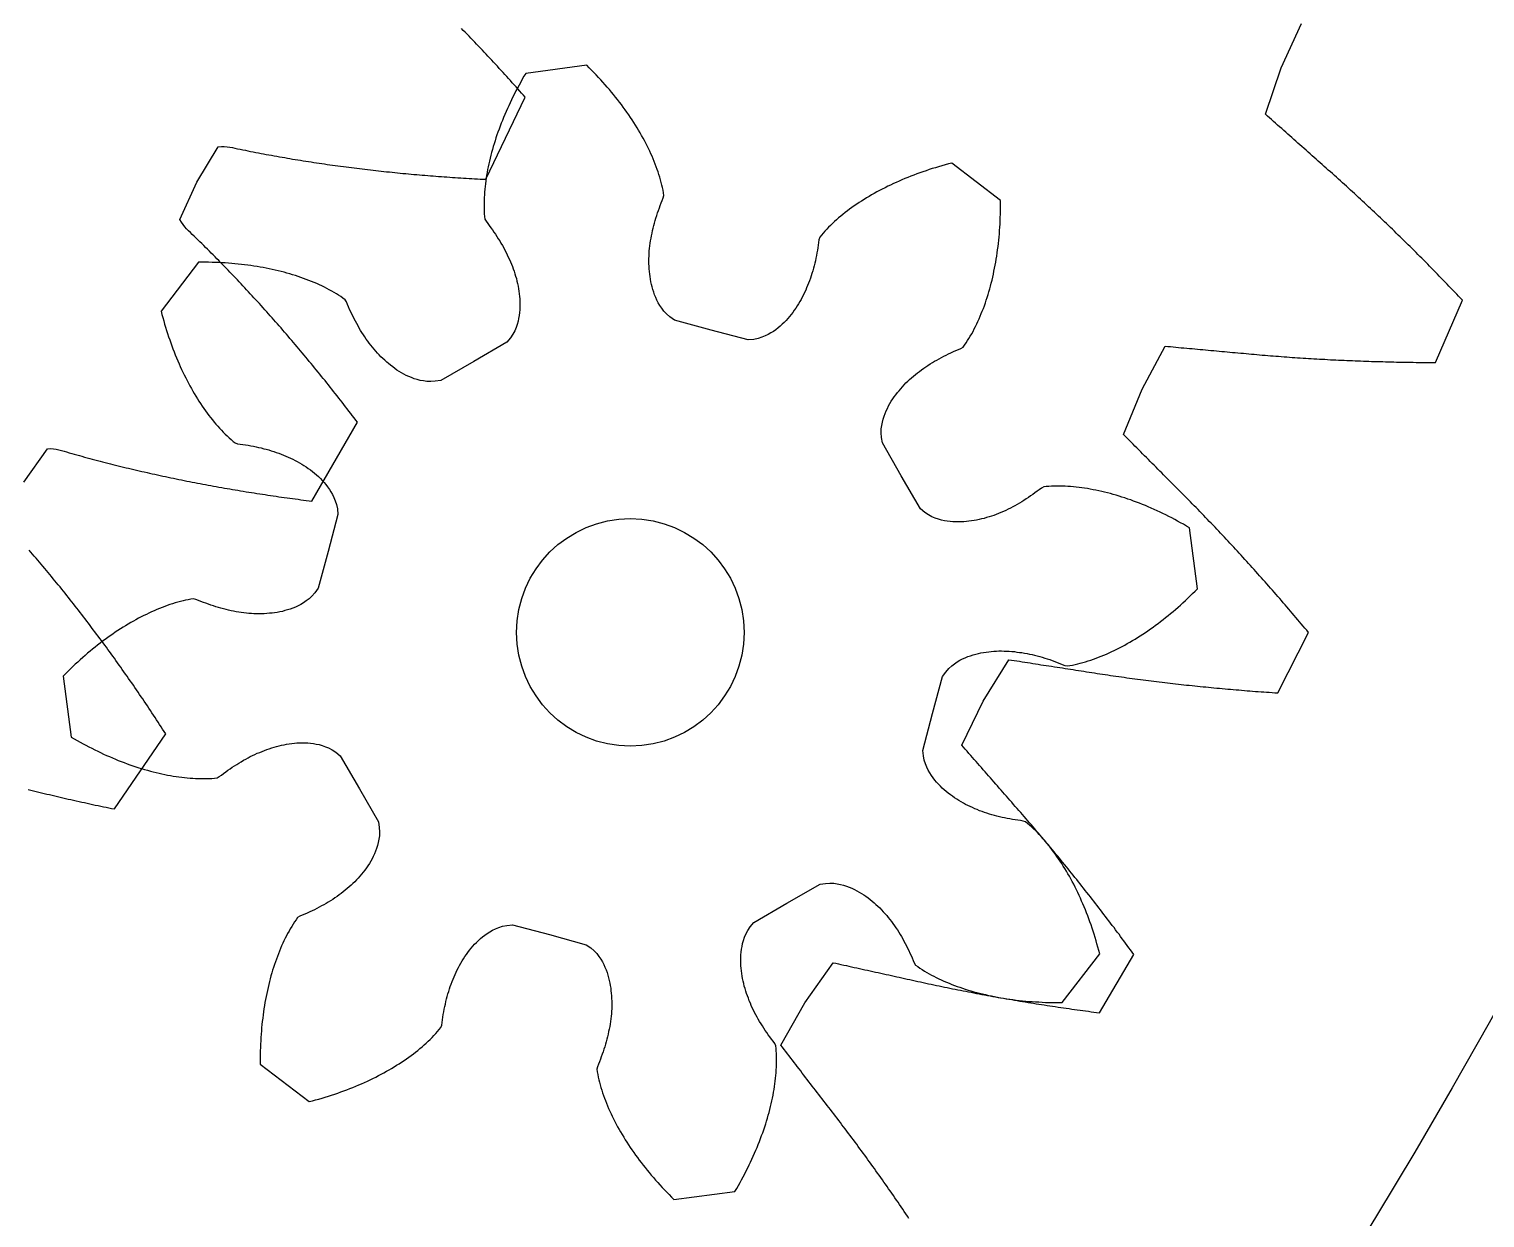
# Model space of a CAD drawing. Header units: metres. Extents: x -108 to 108, y -108 to 108.
# Drawn here: x 69.1 to 94.7, y -56.29 to -35.39 of the extents above; entities that cross this region are included whole.
import ezdxf

# ---------------------------------------------------------------- set-up
doc = ezdxf.new("R2010")
doc.units = ezdxf.units.M

msp = doc.modelspace()

# ---------------------------------------------------------------- linework, layer by layer
for points in [[(84.573, -56.303), (84.546, -56.262), (84.518, -56.222), (84.491, -56.182), (84.464, -56.142), (84.436, -56.101), (84.409, -56.061), (84.382, -56.021), (84.354, -55.981), (84.327, -55.942), (84.299, -55.902), (84.271, -55.862), (84.244, -55.822), (84.216, -55.783), (84.188, -55.743), (84.16, -55.703), (84.133, -55.664), (84.105, -55.624), (84.077, -55.585), (84.049, -55.546), (84.021, -55.506), (83.993, -55.467), (83.965, -55.428), (83.937, -55.389), (83.909, -55.35), (83.881, -55.311), (83.852, -55.272), (83.824, -55.233), (83.796, -55.194), (83.767, -55.155), (83.739, -55.116), (83.711, -55.078), (83.682, -55.039), (83.654, -55.001), (83.625, -54.962), (83.597, -54.924), (83.568, -54.885), (83.539, -54.847), (83.511, -54.809), (83.482, -54.77), (83.453, -54.732), (83.424, -54.694), (83.395, -54.656), (83.367, -54.618), (83.338, -54.58), (83.309, -54.542), (83.28, -54.504), (83.251, -54.467), (83.221, -54.429), (83.192, -54.391), (83.163, -54.353), (83.134, -54.316), (83.105, -54.278), (83.076, -54.24), (83.047, -54.202), (83.018, -54.165), (82.989, -54.127), (82.96, -54.089), (82.931, -54.051), (82.901, -54.013), (82.872, -53.976), (82.843, -53.938), (82.814, -53.9), (82.785, -53.862), (82.756, -53.825), (82.727, -53.787), (82.698, -53.749), (82.669, -53.711), (82.64, -53.673), (82.61, -53.636), (82.581, -53.598), (82.552, -53.56), (82.523, -53.522), (82.494, -53.484), (82.465, -53.447), (82.436, -53.409), (82.407, -53.371), (82.378, -53.333), (82.348, -53.295), (82.319, -53.257), (82.744, -52.511), (82.744, -52.511), (83.239, -51.809), (83.285, -51.819), (83.332, -51.829), (83.378, -51.84), (83.425, -51.85), (83.472, -51.86), (83.518, -51.87), (83.565, -51.881), (83.612, -51.891), (83.658, -51.901), (83.705, -51.911), (83.751, -51.922), (83.798, -51.932), (83.845, -51.942), (83.891, -51.952), (83.938, -51.963), (83.984, -51.973), (84.031, -51.983), (84.077, -51.993), (84.124, -52.003), (84.171, -52.014), (84.217, -52.024), (84.264, -52.034), (84.31, -52.044), (84.357, -52.055), (84.403, -52.065), (84.45, -52.075), (84.497, -52.085), (84.543, -52.096), (84.59, -52.106), (84.636, -52.116), (84.683, -52.126), (84.729, -52.137), (84.776, -52.147), (84.822, -52.157), (84.869, -52.167), (84.916, -52.177), (84.962, -52.187), (85.009, -52.197), (85.056, -52.207), (85.103, -52.217), (85.149, -52.226), (85.196, -52.236), (85.243, -52.246), (85.29, -52.255), (85.337, -52.265), (85.384, -52.274), (85.431, -52.283), (85.478, -52.293), (85.525, -52.302), (85.572, -52.311), (85.62, -52.32), (85.667, -52.329), (85.714, -52.338), (85.761, -52.347), (85.809, -52.356), (85.856, -52.365), (85.903, -52.374), (85.951, -52.382), (85.998, -52.391), (86.046, -52.4), (86.093, -52.408), (86.141, -52.417), (86.188, -52.425), (86.236, -52.433), (86.283, -52.442), (86.331, -52.45), (86.379, -52.458), (86.426, -52.466), (86.474, -52.474), (86.522, -52.482), (86.57, -52.49), (86.618, -52.498), (86.666, -52.506), (86.713, -52.514), (86.761, -52.521), (86.809, -52.529), (86.857, -52.536), (86.905, -52.544), (86.953, -52.551), (87.002, -52.559), (87.05, -52.566), (87.098, -52.574), (87.146, -52.581), (87.194, -52.588), (87.242, -52.595), (87.291, -52.602), (87.339, -52.609), (87.387, -52.616), (87.436, -52.623), (87.484, -52.63), (87.533, -52.637), (87.581, -52.643), (87.63, -52.65), (87.678, -52.657), (87.727, -52.663), (87.775, -52.67), (87.824, -52.676), (87.872, -52.683), (87.921, -52.689), (88.528, -51.663), (88.499, -51.623), (88.47, -51.584), (88.441, -51.544), (88.412, -51.505), (88.383, -51.465), (88.353, -51.426), (88.324, -51.387), (88.295, -51.347), (88.266, -51.308), (88.236, -51.269), (88.207, -51.23), (88.178, -51.191), (88.148, -51.152), (88.119, -51.113), (88.089, -51.074), (88.06, -51.036), (88.03, -50.997), (88.001, -50.958), (87.971, -50.92), (87.941, -50.881), (87.912, -50.843), (87.882, -50.804), (87.852, -50.766), (87.822, -50.727), (87.792, -50.689), (87.763, -50.651), (87.733, -50.613), (87.703, -50.574), (87.673, -50.536), (87.643, -50.498), (87.613, -50.46), (87.583, -50.422), (87.552, -50.385), (87.522, -50.347), (87.492, -50.309), (87.462, -50.271), (87.432, -50.234), (87.401, -50.196), (87.371, -50.159), (87.34, -50.121), (87.31, -50.084), (87.28, -50.046), (87.249, -50.009), (87.219, -49.972), (87.188, -49.935), (87.157, -49.898), (87.127, -49.861), (87.096, -49.824), (87.065, -49.787), (87.035, -49.75), (87.004, -49.713), (86.973, -49.676), (86.942, -49.639), (86.911, -49.603), (86.88, -49.566), (86.849, -49.53), (86.818, -49.493), (86.787, -49.457), (86.756, -49.42), (86.725, -49.384), (86.694, -49.348), (86.663, -49.312), (86.632, -49.276), (86.6, -49.24), (86.569, -49.204), (86.538, -49.168), (86.506, -49.132), (86.475, -49.096), (86.443, -49.06), (86.412, -49.024), (86.381, -48.988), (86.349, -48.953), (86.318, -48.917), (86.286, -48.881), (86.255, -48.845), (86.224, -48.809), (86.192, -48.773), (86.161, -48.737), (86.129, -48.701), (86.098, -48.666), (86.067, -48.63), (86.035, -48.594), (86.004, -48.558), (85.972, -48.522), (85.941, -48.486), (85.91, -48.45), (85.878, -48.414), (85.847, -48.378), (85.815, -48.343), (85.784, -48.307), (85.752, -48.271), (85.721, -48.235), (85.69, -48.199), (85.658, -48.163), (85.627, -48.127), (85.595, -48.091), (85.564, -48.055), (85.532, -48.019), (85.501, -47.983), (85.878, -47.212), (85.878, -47.212), (86.327, -46.48), (86.375, -46.487), (86.422, -46.495), (86.469, -46.502), (86.516, -46.509), (86.563, -46.516), (86.61, -46.524), (86.658, -46.531), (86.705, -46.538), (86.752, -46.546), (86.799, -46.553), (86.846, -46.56), (86.893, -46.568), (86.941, -46.575), (86.988, -46.582), (87.035, -46.589), (87.082, -46.597), (87.129, -46.604), (87.176, -46.611), (87.223, -46.619), (87.27, -46.626), (87.318, -46.633), (87.365, -46.641), (87.412, -46.648), (87.459, -46.655), (87.506, -46.662), (87.553, -46.67), (87.6, -46.677), (87.647, -46.684), (87.694, -46.692), (87.742, -46.699), (87.789, -46.706), (87.836, -46.713), (87.883, -46.721), (87.93, -46.728), (87.977, -46.735), (88.024, -46.742), (88.072, -46.749), (88.119, -46.756), (88.166, -46.763), (88.213, -46.77), (88.261, -46.777), (88.308, -46.783), (88.355, -46.79), (88.403, -46.797), (88.45, -46.803), (88.498, -46.81), (88.545, -46.816), (88.593, -46.822), (88.641, -46.829), (88.688, -46.835), (88.736, -46.841), (88.783, -46.847), (88.831, -46.853), (88.879, -46.859), (88.927, -46.865), (88.974, -46.871), (89.022, -46.876), (89.07, -46.882), (89.118, -46.888), (89.166, -46.893), (89.214, -46.899), (89.262, -46.904), (89.31, -46.91), (89.358, -46.915), (89.406, -46.92), (89.454, -46.926), (89.502, -46.931), (89.55, -46.936), (89.598, -46.941), (89.647, -46.946), (89.695, -46.951), (89.743, -46.956), (89.791, -46.96), (89.84, -46.965), (89.888, -46.97), (89.936, -46.974), (89.985, -46.979), (90.033, -46.983), (90.082, -46.988), (90.13, -46.992), (90.179, -46.997), (90.227, -47.001), (90.276, -47.005), (90.324, -47.009), (90.373, -47.013), (90.421, -47.017), (90.47, -47.021), (90.519, -47.025), (90.567, -47.029), (90.616, -47.033), (90.665, -47.037), (90.714, -47.04), (90.763, -47.044), (90.811, -47.047), (90.86, -47.051), (90.909, -47.054), (90.958, -47.058), (91.007, -47.061), (91.056, -47.064), (91.597, -46.002), (91.566, -45.964), (91.534, -45.927), (91.503, -45.889), (91.471, -45.852), (91.44, -45.814), (91.408, -45.777), (91.377, -45.739), (91.345, -45.702), (91.313, -45.665), (91.282, -45.628), (91.25, -45.59), (91.218, -45.553), (91.186, -45.516), (91.154, -45.479), (91.123, -45.442), (91.091, -45.406), (91.059, -45.369), (91.027, -45.332), (90.995, -45.295), (90.963, -45.259), (90.931, -45.222), (90.899, -45.186), (90.866, -45.149), (90.834, -45.113), (90.802, -45.076), (90.77, -45.04), (90.738, -45.004), (90.705, -44.968), (90.673, -44.932), (90.641, -44.896), (90.608, -44.86), (90.576, -44.824), (90.543, -44.788), (90.511, -44.752), (90.478, -44.716), (90.446, -44.68), (90.413, -44.645), (90.381, -44.609), (90.348, -44.574), (90.315, -44.538), (90.283, -44.503), (90.25, -44.467), (90.217, -44.432), (90.184, -44.397), (90.151, -44.362), (90.119, -44.326), (90.086, -44.291), (90.053, -44.256), (90.02, -44.221), (89.987, -44.187), (89.954, -44.152), (89.921, -44.117), (89.888, -44.082), (89.854, -44.048), (89.821, -44.013), (89.788, -43.979), (89.755, -43.944), (89.721, -43.91), (89.688, -43.875), (89.655, -43.841), (89.621, -43.807), (89.588, -43.773), (89.555, -43.739), (89.521, -43.705), (89.488, -43.671), (89.454, -43.637), (89.421, -43.603), (89.387, -43.569), (89.353, -43.535), (89.32, -43.502), (89.286, -43.468), (89.253, -43.434), (89.219, -43.4), (89.185, -43.366), (89.152, -43.333), (89.118, -43.299), (89.085, -43.265), (89.051, -43.231), (89.017, -43.197), (88.984, -43.163), (88.95, -43.13), (88.917, -43.096), (88.883, -43.062), (88.849, -43.028), (88.816, -42.994), (88.782, -42.96), (88.749, -42.927), (88.715, -42.893), (88.681, -42.859), (88.648, -42.825), (88.614, -42.791), (88.581, -42.757), (88.547, -42.723), (88.513, -42.69), (88.48, -42.656), (88.446, -42.622), (88.412, -42.588), (88.379, -42.554), (88.345, -42.52), (88.673, -41.726), (88.673, -41.726), (89.076, -40.968), (89.123, -40.972), (89.171, -40.976), (89.218, -40.981), (89.266, -40.985), (89.313, -40.989), (89.361, -40.994), (89.408, -40.998), (89.456, -41.002), (89.503, -41.007), (89.551, -41.011), (89.598, -41.015), (89.646, -41.02), (89.693, -41.024), (89.741, -41.028), (89.788, -41.033), (89.836, -41.037), (89.883, -41.041), (89.931, -41.046), (89.978, -41.05), (90.026, -41.054), (90.073, -41.059), (90.121, -41.063), (90.168, -41.067), (90.216, -41.071), (90.263, -41.076), (90.311, -41.08), (90.358, -41.084), (90.406, -41.089), (90.453, -41.093), (90.501, -41.097), (90.548, -41.102), (90.596, -41.106), (90.643, -41.11), (90.691, -41.115), (90.738, -41.119), (90.786, -41.123), (90.833, -41.127), (90.881, -41.131), (90.928, -41.135), (90.976, -41.139), (91.024, -41.142), (91.071, -41.146), (91.119, -41.15), (91.167, -41.153), (91.215, -41.157), (91.262, -41.16), (91.31, -41.164), (91.358, -41.167), (91.406, -41.17), (91.454, -41.174), (91.502, -41.177), (91.55, -41.18), (91.598, -41.183), (91.646, -41.186), (91.694, -41.189), (91.742, -41.191), (91.79, -41.194), (91.838, -41.197), (91.886, -41.199), (91.934, -41.202), (91.983, -41.205), (92.031, -41.207), (92.079, -41.209), (92.127, -41.212), (92.176, -41.214), (92.224, -41.216), (92.272, -41.218), (92.321, -41.22), (92.369, -41.222), (92.417, -41.224), (92.466, -41.226), (92.514, -41.228), (92.563, -41.23), (92.611, -41.231), (92.66, -41.233), (92.708, -41.235), (92.757, -41.236), (92.806, -41.238), (92.854, -41.239), (92.903, -41.24), (92.952, -41.242), (93, -41.243), (93.049, -41.244), (93.098, -41.245), (93.146, -41.246), (93.195, -41.247), (93.244, -41.248), (93.293, -41.249), (93.342, -41.25), (93.391, -41.25), (93.44, -41.251), (93.488, -41.252), (93.537, -41.252), (93.586, -41.253), (93.635, -41.253), (93.684, -41.253), (93.733, -41.254), (93.782, -41.254), (93.831, -41.254), (94.305, -40.16), (94.271, -40.124), (94.238, -40.089), (94.204, -40.053), (94.17, -40.018), (94.136, -39.982), (94.102, -39.947), (94.068, -39.912), (94.034, -39.876), (94, -39.841), (93.966, -39.806), (93.932, -39.771), (93.898, -39.736), (93.864, -39.701), (93.83, -39.666), (93.796, -39.631), (93.762, -39.596), (93.728, -39.562), (93.693, -39.527), (93.659, -39.492), (93.625, -39.458), (93.591, -39.423), (93.556, -39.389), (93.522, -39.355), (93.488, -39.32), (93.453, -39.286), (93.419, -39.252), (93.384, -39.218), (93.35, -39.184), (93.315, -39.15), (93.281, -39.116), (93.246, -39.082), (93.212, -39.048), (93.177, -39.014), (93.142, -38.98), (93.108, -38.947), (93.073, -38.913), (93.038, -38.879), (93.003, -38.846), (92.968, -38.813), (92.934, -38.779), (92.899, -38.746), (92.864, -38.713), (92.829, -38.68), (92.794, -38.646), (92.759, -38.613), (92.724, -38.58), (92.689, -38.547), (92.654, -38.515), (92.619, -38.482), (92.584, -38.449), (92.548, -38.416), (92.513, -38.384), (92.478, -38.351), (92.443, -38.319), (92.408, -38.286), (92.372, -38.254), (92.337, -38.222), (92.302, -38.189), (92.266, -38.157), (92.231, -38.125), (92.195, -38.093), (92.16, -38.061), (92.124, -38.029), (92.089, -37.997), (92.053, -37.966), (92.018, -37.934), (91.982, -37.902), (91.946, -37.871), (91.911, -37.839), (91.875, -37.807), (91.839, -37.776), (91.804, -37.744), (91.768, -37.712), (91.732, -37.681), (91.697, -37.649), (91.661, -37.618), (91.626, -37.586), (91.59, -37.554), (91.554, -37.523), (91.519, -37.491), (91.483, -37.459), (91.447, -37.428), (91.412, -37.396), (91.376, -37.364), (91.34, -37.333), (91.305, -37.301), (91.269, -37.269), (91.233, -37.238), (91.198, -37.206), (91.162, -37.174), (91.126, -37.143), (91.09, -37.111), (91.055, -37.079), (91.019, -37.047), (90.983, -37.016), (90.948, -36.984), (90.912, -36.952), (90.876, -36.921), (90.841, -36.889), (91.118, -36.076), (91.118, -36.076), (91.472, -35.294)], [(69.008, -43.361), (69.427, -42.773), (69.482, -42.769), (69.532, -42.773), (69.581, -42.78), (69.627, -42.79), (69.673, -42.802), (69.718, -42.815), (69.763, -42.828), (69.807, -42.841), (69.852, -42.854), (69.897, -42.867), (69.942, -42.879), (69.987, -42.892), (70.032, -42.904), (70.078, -42.917), (70.123, -42.929), (70.168, -42.941), (70.213, -42.954), (70.259, -42.966), (70.304, -42.978), (70.35, -42.99), (70.395, -43.002), (70.441, -43.013), (70.486, -43.025), (70.532, -43.037), (70.578, -43.048), (70.623, -43.059), (70.669, -43.071), (70.715, -43.082), (70.761, -43.093), (70.807, -43.104), (70.853, -43.115), (70.899, -43.126), (70.945, -43.137), (70.991, -43.148), (71.037, -43.159), (71.083, -43.169), (71.129, -43.18), (71.176, -43.19), (71.222, -43.201), (71.268, -43.211), (71.315, -43.221), (71.361, -43.232), (71.408, -43.242), (71.454, -43.252), (71.501, -43.262), (71.547, -43.272), (71.594, -43.281), (71.641, -43.291), (71.688, -43.301), (71.734, -43.31), (71.781, -43.32), (71.828, -43.329), (71.875, -43.339), (71.922, -43.348), (71.969, -43.357), (72.016, -43.366), (72.063, -43.375), (72.11, -43.384), (72.157, -43.393), (72.205, -43.402), (72.252, -43.411), (72.299, -43.419), (72.346, -43.428), (72.394, -43.437), (72.441, -43.445), (72.489, -43.453), (72.536, -43.462), (72.583, -43.47), (72.631, -43.478), (72.679, -43.486), (72.726, -43.494), (72.774, -43.502), (72.822, -43.51), (72.869, -43.518), (72.917, -43.526), (72.965, -43.534), (73.013, -43.541), (73.061, -43.549), (73.109, -43.556), (73.157, -43.564), (73.205, -43.571), (73.253, -43.578), (73.301, -43.586), (73.349, -43.593), (73.397, -43.6), (73.445, -43.607), (73.493, -43.614), (73.541, -43.621), (73.59, -43.627), (73.638, -43.634), (73.686, -43.641), (73.735, -43.647), (73.783, -43.654), (73.832, -43.66), (73.88, -43.667), (73.929, -43.673), (73.977, -43.679), (74.026, -43.686), (74.075, -43.692), (74.875, -42.305), (74.846, -42.266), (74.816, -42.227), (74.786, -42.188), (74.757, -42.149), (74.727, -42.11), (74.697, -42.071), (74.667, -42.033), (74.637, -41.994), (74.607, -41.955), (74.577, -41.917), (74.547, -41.879), (74.517, -41.84), (74.487, -41.802), (74.457, -41.764), (74.427, -41.726), (74.396, -41.687), (74.366, -41.649), (74.336, -41.611), (74.306, -41.574), (74.275, -41.536), (74.245, -41.498), (74.214, -41.46), (74.184, -41.423), (74.153, -41.385), (74.122, -41.348), (74.092, -41.31), (74.061, -41.273), (74.03, -41.236), (74, -41.198), (73.969, -41.161), (73.938, -41.124), (73.907, -41.087), (73.876, -41.05), (73.845, -41.013), (73.814, -40.977), (73.783, -40.94), (73.752, -40.903), (73.721, -40.867), (73.689, -40.83), (73.658, -40.794), (73.627, -40.757), (73.596, -40.721), (73.564, -40.685), (73.533, -40.648), (73.501, -40.612), (73.47, -40.576), (73.438, -40.54), (73.407, -40.504), (73.375, -40.469), (73.343, -40.433), (73.312, -40.397), (73.28, -40.362), (73.248, -40.326), (73.216, -40.291), (73.184, -40.255), (73.152, -40.22), (73.12, -40.185), (73.088, -40.15), (73.056, -40.115), (73.024, -40.08), (72.992, -40.045), (72.96, -40.01), (72.927, -39.975), (72.895, -39.94), (72.863, -39.906), (72.83, -39.871), (72.798, -39.837), (72.765, -39.803), (72.733, -39.768), (72.7, -39.734), (72.668, -39.7), (72.635, -39.666), (72.602, -39.632), (72.569, -39.598), (72.537, -39.564), (72.504, -39.53), (72.471, -39.497), (72.438, -39.463), (72.405, -39.43), (72.372, -39.396), (72.339, -39.363), (72.306, -39.33), (72.272, -39.297), (72.239, -39.264), (72.206, -39.231), (72.173, -39.198), (72.139, -39.165), (72.106, -39.132), (72.072, -39.1), (72.039, -39.067), (72.005, -39.035), (71.971, -39.002), (71.938, -38.97), (71.904, -38.938), (71.871, -38.904), (71.839, -38.868), (71.809, -38.83), (71.78, -38.789), (71.756, -38.739), (72.055, -38.082), (72.055, -38.082), (72.429, -37.465), (72.484, -37.457), (72.534, -37.457), (72.583, -37.461), (72.63, -37.467), (72.677, -37.476), (72.722, -37.485), (72.768, -37.495), (72.814, -37.504), (72.86, -37.514), (72.905, -37.523), (72.951, -37.533), (72.997, -37.542), (73.043, -37.551), (73.089, -37.56), (73.135, -37.569), (73.181, -37.578), (73.227, -37.586), (73.273, -37.595), (73.319, -37.604), (73.366, -37.612), (73.412, -37.621), (73.458, -37.629), (73.504, -37.637), (73.551, -37.645), (73.597, -37.653), (73.644, -37.661), (73.69, -37.669), (73.737, -37.677), (73.783, -37.685), (73.83, -37.692), (73.877, -37.7), (73.923, -37.708), (73.97, -37.715), (74.017, -37.722), (74.064, -37.729), (74.11, -37.737), (74.157, -37.744), (74.204, -37.751), (74.251, -37.758), (74.298, -37.764), (74.345, -37.771), (74.392, -37.778), (74.44, -37.784), (74.487, -37.791), (74.534, -37.797), (74.581, -37.804), (74.628, -37.81), (74.676, -37.816), (74.723, -37.822), (74.77, -37.828), (74.818, -37.834), (74.865, -37.84), (74.913, -37.846), (74.96, -37.852), (75.008, -37.858), (75.055, -37.863), (75.103, -37.869), (75.151, -37.874), (75.198, -37.879), (75.246, -37.885), (75.294, -37.89), (75.342, -37.895), (75.389, -37.9), (75.437, -37.905), (75.485, -37.91), (75.533, -37.915), (75.581, -37.92), (75.629, -37.924), (75.677, -37.929), (75.725, -37.933), (75.773, -37.938), (75.821, -37.942), (75.87, -37.947), (75.918, -37.951), (75.966, -37.955), (76.014, -37.959), (76.062, -37.963), (76.111, -37.967), (76.159, -37.971), (76.207, -37.975), (76.256, -37.979), (76.304, -37.982), (76.353, -37.986), (76.401, -37.989), (76.45, -37.993), (76.498, -37.996), (76.547, -38), (76.596, -38.003), (76.644, -38.006), (76.693, -38.009), (76.742, -38.012), (76.79, -38.015), (76.839, -38.018), (76.888, -38.021), (76.937, -38.024), (76.986, -38.026), (77.035, -38.029), (77.084, -38.031), (77.132, -38.034), (77.827, -36.591), (77.795, -36.554), (77.762, -36.517), (77.73, -36.481), (77.697, -36.444), (77.665, -36.408), (77.632, -36.371), (77.599, -36.335), (77.567, -36.299), (77.534, -36.263), (77.501, -36.227), (77.468, -36.19), (77.436, -36.155), (77.403, -36.119), (77.37, -36.083), (77.337, -36.047), (77.304, -36.011), (77.271, -35.976), (77.238, -35.94), (77.205, -35.904), (77.171, -35.869), (77.138, -35.834), (77.105, -35.798), (77.072, -35.763), (77.038, -35.728), (77.005, -35.693), (76.972, -35.658), (76.938, -35.623), (76.905, -35.588), (76.871, -35.553), (76.838, -35.518), (76.804, -35.484), (76.771, -35.449), (76.737, -35.415), (76.703, -35.38)], [(69.085, -48.761), (69.132, -48.773), (69.179, -48.784), (69.226, -48.796), (69.273, -48.808), (69.319, -48.819), (69.366, -48.831), (69.413, -48.842), (69.461, -48.853), (69.508, -48.865), (69.555, -48.876), (69.602, -48.887), (69.649, -48.898), (69.696, -48.909), (69.744, -48.92), (69.791, -48.931), (69.839, -48.941), (69.886, -48.952), (69.933, -48.963), (69.981, -48.973), (70.028, -48.984), (70.076, -48.994), (70.124, -49.005), (70.171, -49.015), (70.219, -49.025), (70.267, -49.036), (70.315, -49.046), (70.363, -49.056), (70.41, -49.066), (70.458, -49.076), (70.506, -49.086), (70.554, -49.095), (70.602, -49.105), (71.505, -47.782), (71.478, -47.741), (71.451, -47.699), (71.425, -47.658), (71.398, -47.617), (71.371, -47.577), (71.344, -47.536), (71.317, -47.495), (71.29, -47.454), (71.263, -47.413), (71.236, -47.373), (71.209, -47.332), (71.182, -47.292), (71.155, -47.251), (71.128, -47.211), (71.1, -47.171), (71.073, -47.131), (71.046, -47.09), (71.018, -47.05), (70.991, -47.01), (70.963, -46.97), (70.936, -46.93), (70.908, -46.89), (70.881, -46.851), (70.853, -46.811), (70.825, -46.771), (70.797, -46.732), (70.77, -46.692), (70.742, -46.653), (70.714, -46.613), (70.686, -46.574), (70.658, -46.535), (70.63, -46.495), (70.602, -46.456), (70.574, -46.417), (70.545, -46.378), (70.517, -46.339), (70.489, -46.3), (70.461, -46.261), (70.432, -46.223), (70.404, -46.184), (70.375, -46.145), (70.347, -46.107), (70.318, -46.068), (70.289, -46.03), (70.261, -45.992), (70.232, -45.953), (70.203, -45.915), (70.174, -45.877), (70.146, -45.839), (70.117, -45.801), (70.088, -45.763), (70.059, -45.725), (70.03, -45.687), (70, -45.65), (69.971, -45.612), (69.942, -45.574), (69.913, -45.537), (69.883, -45.499), (69.854, -45.462), (69.825, -45.425), (69.795, -45.387), (69.766, -45.35), (69.736, -45.313), (69.707, -45.276), (69.677, -45.239), (69.647, -45.202), (69.617, -45.166), (69.587, -45.129), (69.558, -45.092), (69.528, -45.056), (69.498, -45.019), (69.468, -44.983), (69.438, -44.947), (69.407, -44.91), (69.377, -44.874), (69.347, -44.838), (69.317, -44.802), (69.286, -44.766), (69.256, -44.73), (69.225, -44.695), (69.195, -44.659), (69.164, -44.623), (69.134, -44.588), (69.103, -44.552)]]:
    msp.add_lwpolyline(points)
msp.add_lwpolyline([(89.504, -44.16), (89.452, -44.13), (89.401, -44.1), (89.349, -44.071), (89.297, -44.043), (89.246, -44.015), (89.194, -43.988), (89.142, -43.962), (89.091, -43.936), (89.039, -43.91), (88.987, -43.885), (88.936, -43.861), (88.884, -43.838), (88.832, -43.815), (88.781, -43.793), (88.729, -43.771), (88.677, -43.75), (88.626, -43.73), (88.574, -43.71), (88.523, -43.691), (88.472, -43.672), (88.42, -43.655), (88.369, -43.637), (88.318, -43.621), (88.267, -43.605), (88.216, -43.59), (88.165, -43.575), (88.114, -43.561), (88.063, -43.548), (88.013, -43.535), (87.962, -43.523), (87.912, -43.512), (87.861, -43.501), (87.811, -43.491), (87.761, -43.482), (87.712, -43.473), (87.662, -43.465), (87.612, -43.458), (87.563, -43.452), (87.514, -43.446), (87.465, -43.441), (87.416, -43.437), (87.368, -43.434), (87.319, -43.431), (87.271, -43.429), (87.223, -43.428), (87.176, -43.428), (87.128, -43.429), (87.081, -43.43), (87.035, -43.433), (86.988, -43.437), (86.942, -43.442), (86.902, -43.463), (86.864, -43.491), (86.826, -43.52), (86.789, -43.548), (86.75, -43.575), (86.712, -43.602), (86.674, -43.629), (86.635, -43.654), (86.595, -43.679), (86.556, -43.703), (86.516, -43.726), (86.477, -43.751), (86.437, -43.773), (86.397, -43.794), (86.356, -43.815), (86.316, -43.835), (86.275, -43.855), (86.233, -43.874), (86.191, -43.89), (86.15, -43.908), (86.108, -43.925), (86.066, -43.942), (86.023, -43.955), (85.981, -43.97), (85.937, -43.982), (85.894, -43.996), (85.851, -44.006), (85.806, -44.016), (85.762, -44.025), (85.717, -44.033), (85.672, -44.04), (85.627, -44.047), (85.582, -44.053), (85.536, -44.058), (85.489, -44.059), (85.441, -44.059), (85.393, -44.058), (85.345, -44.055), (85.297, -44.052), (85.246, -44.045), (85.195, -44.036), (85.144, -44.026), (85.091, -44.011), (85.035, -43.99), (84.978, -43.968), (84.917, -43.935), (84.851, -43.891), (84.777, -43.83), (84.437, -43.25), (84.437, -43.25), (84.105, -42.666), (84.089, -42.571), (84.084, -42.492), (84.086, -42.423), (84.095, -42.363), (84.105, -42.304), (84.119, -42.25), (84.136, -42.201), (84.154, -42.152), (84.172, -42.105), (84.194, -42.061), (84.216, -42.018), (84.239, -41.976), (84.263, -41.935), (84.287, -41.895), (84.314, -41.858), (84.342, -41.821), (84.37, -41.785), (84.399, -41.75), (84.429, -41.715), (84.458, -41.681), (84.489, -41.648), (84.52, -41.615), (84.553, -41.585), (84.585, -41.553), (84.62, -41.524), (84.653, -41.494), (84.688, -41.466), (84.724, -41.438), (84.76, -41.411), (84.795, -41.383), (84.832, -41.356), (84.869, -41.331), (84.907, -41.306), (84.946, -41.281), (84.985, -41.257), (85.024, -41.233), (85.065, -41.212), (85.105, -41.189), (85.145, -41.167), (85.186, -41.145), (85.227, -41.124), (85.27, -41.104), (85.312, -41.084), (85.355, -41.064), (85.398, -41.046), (85.442, -41.028), (85.485, -41.009), (85.524, -40.985), (85.551, -40.948), (85.578, -40.909), (85.603, -40.87), (85.628, -40.83), (85.652, -40.79), (85.676, -40.748), (85.699, -40.707), (85.722, -40.664), (85.744, -40.621), (85.765, -40.577), (85.786, -40.533), (85.806, -40.488), (85.825, -40.442), (85.845, -40.396), (85.863, -40.35), (85.881, -40.303), (85.899, -40.256), (85.916, -40.208), (85.932, -40.159), (85.948, -40.11), (85.963, -40.061), (85.978, -40.011), (85.993, -39.961), (86.006, -39.911), (86.02, -39.86), (86.033, -39.808), (86.045, -39.756), (86.057, -39.704), (86.068, -39.651), (86.079, -39.598), (86.089, -39.545), (86.098, -39.491), (86.108, -39.437), (86.116, -39.383), (86.124, -39.328), (86.132, -39.273), (86.139, -39.217), (86.146, -39.161), (86.152, -39.105), (86.157, -39.049), (86.162, -38.992), (86.166, -38.935), (86.17, -38.877), (86.174, -38.82), (86.177, -38.762), (86.179, -38.703), (86.181, -38.645), (86.182, -38.586), (86.183, -38.527), (86.183, -38.467), (86.182, -38.407), (85.324, -37.749), (85.266, -37.764), (85.209, -37.779), (85.152, -37.795), (85.095, -37.812), (85.039, -37.829), (84.983, -37.846), (84.928, -37.864), (84.873, -37.882), (84.818, -37.9), (84.764, -37.92), (84.711, -37.939), (84.658, -37.959), (84.605, -37.979), (84.553, -38), (84.501, -38.021), (84.45, -38.043), (84.399, -38.065), (84.348, -38.087), (84.299, -38.11), (84.249, -38.134), (84.2, -38.157), (84.152, -38.181), (84.104, -38.206), (84.056, -38.231), (84.01, -38.256), (83.963, -38.282), (83.917, -38.308), (83.872, -38.334), (83.827, -38.361), (83.783, -38.388), (83.74, -38.416), (83.696, -38.444), (83.654, -38.472), (83.612, -38.501), (83.571, -38.53), (83.53, -38.56), (83.49, -38.59), (83.451, -38.62), (83.412, -38.651), (83.374, -38.682), (83.336, -38.713), (83.299, -38.745), (83.263, -38.778), (83.228, -38.81), (83.194, -38.843), (83.16, -38.877), (83.127, -38.911), (83.095, -38.945), (83.064, -38.98), (83.033, -39.016), (83.004, -39.052), (82.991, -39.095), (82.985, -39.142), (82.978, -39.189), (82.972, -39.236), (82.963, -39.282), (82.955, -39.328), (82.947, -39.374), (82.937, -39.42), (82.927, -39.465), (82.916, -39.509), (82.904, -39.554), (82.894, -39.599), (82.881, -39.643), (82.868, -39.687), (82.854, -39.73), (82.84, -39.773), (82.825, -39.816), (82.809, -39.859), (82.791, -39.9), (82.774, -39.942), (82.757, -39.984), (82.739, -40.025), (82.718, -40.065), (82.698, -40.105), (82.676, -40.145), (82.656, -40.185), (82.632, -40.223), (82.608, -40.261), (82.582, -40.299), (82.557, -40.336), (82.53, -40.373), (82.503, -40.41), (82.475, -40.446), (82.446, -40.482), (82.413, -40.516), (82.379, -40.549), (82.345, -40.582), (82.309, -40.615), (82.273, -40.647), (82.232, -40.678), (82.19, -40.707), (82.146, -40.736), (82.098, -40.763), (82.044, -40.788), (81.988, -40.812), (81.922, -40.832), (81.844, -40.848), (81.748, -40.858), (81.098, -40.687), (81.098, -40.687), (80.449, -40.509), (80.371, -40.454), (80.312, -40.401), (80.265, -40.351), (80.228, -40.302), (80.194, -40.253), (80.166, -40.206), (80.142, -40.159), (80.121, -40.112), (80.1, -40.065), (80.085, -40.019), (80.07, -39.973), (80.057, -39.927), (80.045, -39.881), (80.034, -39.835), (80.026, -39.79), (80.02, -39.745), (80.015, -39.699), (80.01, -39.654), (80.006, -39.609), (80.004, -39.563), (80.002, -39.518), (80, -39.473), (80.002, -39.428), (80.003, -39.383), (80.006, -39.338), (80.008, -39.293), (80.013, -39.248), (80.019, -39.204), (80.025, -39.159), (80.03, -39.114), (80.038, -39.07), (80.046, -39.025), (80.055, -38.98), (80.065, -38.936), (80.075, -38.891), (80.086, -38.847), (80.1, -38.803), (80.112, -38.758), (80.125, -38.714), (80.139, -38.67), (80.153, -38.626), (80.169, -38.581), (80.185, -38.537), (80.201, -38.493), (80.219, -38.45), (80.236, -38.406), (80.254, -38.362), (80.265, -38.318), (80.257, -38.272), (80.249, -38.226), (80.239, -38.18), (80.229, -38.135), (80.217, -38.089), (80.205, -38.043), (80.192, -37.997), (80.177, -37.951), (80.162, -37.905), (80.146, -37.859), (80.13, -37.813), (80.112, -37.767), (80.094, -37.721), (80.075, -37.675), (80.055, -37.629), (80.035, -37.583), (80.014, -37.537), (79.992, -37.491), (79.969, -37.445), (79.946, -37.399), (79.922, -37.354), (79.897, -37.308), (79.872, -37.262), (79.846, -37.217), (79.819, -37.171), (79.792, -37.126), (79.764, -37.08), (79.735, -37.035), (79.706, -36.99), (79.676, -36.945), (79.646, -36.9), (79.615, -36.855), (79.583, -36.81), (79.55, -36.766), (79.517, -36.721), (79.484, -36.677), (79.449, -36.633), (79.415, -36.589), (79.379, -36.545), (79.343, -36.501), (79.306, -36.457), (79.269, -36.414), (79.231, -36.37), (79.193, -36.327), (79.154, -36.284), (79.114, -36.241), (79.074, -36.198), (79.033, -36.156), (78.992, -36.114), (78.95, -36.071), (78.907, -36.029), (77.835, -36.171), (77.804, -36.222), (77.775, -36.274), (77.746, -36.325), (77.717, -36.377), (77.69, -36.429), (77.662, -36.48), (77.636, -36.532), (77.61, -36.584), (77.585, -36.635), (77.56, -36.687), (77.536, -36.739), (77.512, -36.79), (77.489, -36.842), (77.467, -36.894), (77.445, -36.945), (77.424, -36.997), (77.404, -37.048), (77.384, -37.1), (77.365, -37.151), (77.347, -37.203), (77.329, -37.254), (77.312, -37.305), (77.295, -37.356), (77.279, -37.408), (77.264, -37.459), (77.249, -37.51), (77.235, -37.56), (77.222, -37.611), (77.209, -37.662), (77.197, -37.712), (77.186, -37.763), (77.175, -37.813), (77.165, -37.863), (77.156, -37.913), (77.148, -37.963), (77.14, -38.012), (77.133, -38.062), (77.126, -38.111), (77.12, -38.161), (77.115, -38.209), (77.111, -38.258), (77.108, -38.307), (77.105, -38.355), (77.103, -38.403), (77.102, -38.451), (77.102, -38.499), (77.103, -38.546), (77.105, -38.593), (77.107, -38.64), (77.111, -38.686), (77.116, -38.732), (77.137, -38.772), (77.166, -38.81), (77.194, -38.848), (77.223, -38.886), (77.25, -38.924), (77.276, -38.962), (77.303, -39.001), (77.329, -39.04), (77.353, -39.079), (77.377, -39.118), (77.4, -39.158), (77.425, -39.197), (77.447, -39.237), (77.469, -39.278), (77.49, -39.318), (77.51, -39.359), (77.529, -39.4), (77.549, -39.441), (77.565, -39.483), (77.582, -39.524), (77.6, -39.566), (77.616, -39.608), (77.629, -39.651), (77.645, -39.694), (77.657, -39.737), (77.67, -39.78), (77.681, -39.824), (77.69, -39.868), (77.699, -39.912), (77.707, -39.957), (77.715, -40.002), (77.721, -40.047), (77.727, -40.093), (77.732, -40.138), (77.733, -40.186), (77.733, -40.233), (77.732, -40.281), (77.73, -40.329), (77.727, -40.378), (77.719, -40.428), (77.71, -40.479), (77.7, -40.53), (77.685, -40.584), (77.664, -40.639), (77.642, -40.696), (77.609, -40.757), (77.566, -40.823), (77.505, -40.897), (76.924, -41.237), (76.924, -41.237), (76.34, -41.57), (76.245, -41.585), (76.166, -41.59), (76.097, -41.588), (76.037, -41.579), (75.978, -41.569), (75.925, -41.556), (75.875, -41.539), (75.826, -41.521), (75.779, -41.502), (75.735, -41.481), (75.693, -41.458), (75.651, -41.435), (75.61, -41.411), (75.569, -41.387), (75.532, -41.36), (75.496, -41.332), (75.46, -41.304), (75.424, -41.275), (75.39, -41.246), (75.356, -41.216), (75.322, -41.185), (75.29, -41.154), (75.259, -41.121), (75.228, -41.089), (75.199, -41.055), (75.168, -41.022), (75.14, -40.986), (75.112, -40.951), (75.085, -40.915), (75.057, -40.879), (75.031, -40.842), (75.005, -40.805), (74.98, -40.767), (74.955, -40.729), (74.931, -40.69), (74.908, -40.651), (74.886, -40.61), (74.863, -40.57), (74.841, -40.529), (74.819, -40.488), (74.798, -40.447), (74.779, -40.404), (74.759, -40.362), (74.739, -40.32), (74.721, -40.276), (74.702, -40.233), (74.684, -40.189), (74.659, -40.15), (74.622, -40.123), (74.584, -40.097), (74.545, -40.071), (74.505, -40.046), (74.464, -40.022), (74.423, -39.998), (74.381, -39.975), (74.338, -39.953), (74.295, -39.931), (74.251, -39.909), (74.207, -39.889), (74.162, -39.868), (74.117, -39.849), (74.071, -39.83), (74.024, -39.811), (73.977, -39.793), (73.93, -39.776), (73.882, -39.759), (73.834, -39.742), (73.785, -39.726), (73.735, -39.711), (73.686, -39.696), (73.636, -39.682), (73.585, -39.668), (73.534, -39.655), (73.482, -39.642), (73.431, -39.63), (73.378, -39.618), (73.326, -39.607), (73.273, -39.596), (73.219, -39.586), (73.166, -39.576), (73.112, -39.567), (73.057, -39.558), (73.002, -39.55), (72.947, -39.542), (72.892, -39.535), (72.836, -39.529), (72.78, -39.523), (72.723, -39.517), (72.666, -39.512), (72.609, -39.508), (72.552, -39.504), (72.494, -39.501), (72.436, -39.498), (72.378, -39.495), (72.319, -39.494), (72.26, -39.492), (72.201, -39.492), (72.141, -39.492), (72.082, -39.492), (71.423, -40.35), (71.438, -40.408), (71.454, -40.466), (71.47, -40.523), (71.486, -40.579), (71.503, -40.635), (71.52, -40.691), (71.538, -40.747), (71.556, -40.801), (71.575, -40.856), (71.594, -40.91), (71.613, -40.964), (71.633, -41.017), (71.654, -41.069), (71.674, -41.122), (71.696, -41.173), (71.717, -41.225), (71.739, -41.276), (71.762, -41.326), (71.785, -41.376), (71.808, -41.425), (71.832, -41.474), (71.856, -41.523), (71.88, -41.57), (71.905, -41.618), (71.93, -41.665), (71.956, -41.711), (71.982, -41.757), (72.008, -41.802), (72.035, -41.847), (72.063, -41.891), (72.09, -41.935), (72.118, -41.978), (72.147, -42.02), (72.175, -42.062), (72.205, -42.104), (72.234, -42.144), (72.264, -42.184), (72.294, -42.224), (72.325, -42.263), (72.356, -42.301), (72.388, -42.338), (72.42, -42.375), (72.452, -42.411), (72.485, -42.446), (72.518, -42.481), (72.551, -42.515), (72.585, -42.547), (72.62, -42.58), (72.655, -42.611), (72.69, -42.641), (72.726, -42.67), (72.77, -42.683), (72.816, -42.69), (72.863, -42.697), (72.91, -42.703), (72.956, -42.711), (73.002, -42.719), (73.049, -42.727), (73.094, -42.737), (73.139, -42.747), (73.184, -42.758), (73.228, -42.77), (73.273, -42.78), (73.317, -42.793), (73.361, -42.806), (73.405, -42.82), (73.448, -42.835), (73.491, -42.85), (73.533, -42.865), (73.574, -42.883), (73.616, -42.9), (73.658, -42.918), (73.699, -42.936), (73.739, -42.957), (73.78, -42.976), (73.819, -42.998), (73.859, -43.019), (73.897, -43.042), (73.935, -43.067), (73.973, -43.092), (74.011, -43.118), (74.048, -43.144), (74.084, -43.172), (74.12, -43.2), (74.156, -43.229), (74.19, -43.261), (74.224, -43.295), (74.257, -43.329), (74.289, -43.365), (74.322, -43.402), (74.352, -43.443), (74.382, -43.485), (74.411, -43.528), (74.438, -43.577), (74.463, -43.631), (74.487, -43.687), (74.507, -43.753), (74.523, -43.83), (74.532, -43.926), (74.362, -44.576), (74.362, -44.576), (74.184, -45.225), (74.128, -45.303), (74.076, -45.362), (74.025, -45.41), (73.976, -45.446), (73.928, -45.48), (73.88, -45.509), (73.833, -45.532), (73.786, -45.554), (73.74, -45.574), (73.693, -45.589), (73.647, -45.604), (73.601, -45.617), (73.556, -45.63), (73.51, -45.641), (73.464, -45.648), (73.419, -45.654), (73.374, -45.66), (73.328, -45.664), (73.283, -45.668), (73.238, -45.671), (73.193, -45.673), (73.147, -45.674), (73.103, -45.672), (73.057, -45.672), (73.013, -45.668), (72.968, -45.666), (72.923, -45.661), (72.878, -45.655), (72.833, -45.649), (72.789, -45.644), (72.744, -45.636), (72.699, -45.628), (72.655, -45.619), (72.61, -45.609), (72.566, -45.599), (72.521, -45.588), (72.477, -45.574), (72.433, -45.562), (72.388, -45.549), (72.344, -45.536), (72.3, -45.521), (72.256, -45.505), (72.212, -45.489), (72.168, -45.473), (72.124, -45.455), (72.08, -45.438), (72.036, -45.42), (71.992, -45.41), (71.946, -45.417), (71.901, -45.425), (71.855, -45.435), (71.809, -45.445), (71.763, -45.457), (71.717, -45.469), (71.671, -45.483), (71.625, -45.497), (71.579, -45.512), (71.533, -45.528), (71.487, -45.545), (71.441, -45.562), (71.395, -45.58), (71.349, -45.599), (71.303, -45.619), (71.257, -45.64), (71.211, -45.661), (71.165, -45.683), (71.119, -45.705), (71.074, -45.728), (71.028, -45.752), (70.982, -45.777), (70.937, -45.802), (70.891, -45.828), (70.846, -45.855), (70.8, -45.882), (70.755, -45.91), (70.71, -45.939), (70.664, -45.968), (70.619, -45.998), (70.574, -46.029), (70.53, -46.06), (70.485, -46.092), (70.44, -46.124), (70.396, -46.157), (70.351, -46.191), (70.307, -46.225), (70.263, -46.26), (70.219, -46.295), (70.175, -46.331), (70.131, -46.368), (70.088, -46.405), (70.045, -46.443), (70.001, -46.481), (69.958, -46.521), (69.915, -46.56), (69.873, -46.6), (69.83, -46.641), (69.788, -46.683), (69.746, -46.724), (69.704, -46.767), (69.845, -47.84), (69.897, -47.87), (69.948, -47.9), (70, -47.929), (70.051, -47.957), (70.103, -47.985), (70.155, -48.012), (70.206, -48.038), (70.258, -48.064), (70.31, -48.09), (70.361, -48.115), (70.413, -48.139), (70.465, -48.162), (70.516, -48.185), (70.568, -48.207), (70.62, -48.229), (70.671, -48.25), (70.723, -48.27), (70.774, -48.29), (70.826, -48.309), (70.877, -48.328), (70.928, -48.345), (70.98, -48.363), (71.031, -48.379), (71.082, -48.395), (71.133, -48.41), (71.184, -48.425), (71.235, -48.439), (71.285, -48.452), (71.336, -48.465), (71.387, -48.477), (71.437, -48.488), (71.487, -48.499), (71.537, -48.509), (71.587, -48.518), (71.637, -48.527), (71.687, -48.535), (71.736, -48.542), (71.786, -48.548), (71.835, -48.554), (71.884, -48.559), (71.933, -48.563), (71.981, -48.566), (72.029, -48.569), (72.078, -48.571), (72.125, -48.572), (72.173, -48.572), (72.22, -48.571), (72.267, -48.57), (72.314, -48.567), (72.361, -48.563), (72.407, -48.558), (72.447, -48.537), (72.484, -48.509), (72.522, -48.48), (72.56, -48.452), (72.598, -48.425), (72.637, -48.398), (72.675, -48.371), (72.714, -48.346), (72.753, -48.321), (72.793, -48.297), (72.832, -48.274), (72.872, -48.249), (72.912, -48.227), (72.952, -48.206), (72.992, -48.185), (73.033, -48.165), (73.074, -48.145), (73.115, -48.126), (73.157, -48.11), (73.199, -48.092), (73.241, -48.075), (73.283, -48.058), (73.326, -48.045), (73.368, -48.03), (73.411, -48.018), (73.454, -48.004), (73.498, -47.994), (73.542, -47.984), (73.587, -47.975), (73.631, -47.967), (73.676, -47.96), (73.722, -47.953), (73.767, -47.947), (73.813, -47.942), (73.86, -47.941), (73.907, -47.941), (73.955, -47.942), (74.003, -47.945), (74.052, -47.948), (74.102, -47.955), (74.153, -47.964), (74.205, -47.974), (74.258, -47.989), (74.314, -48.01), (74.37, -48.032), (74.431, -48.065), (74.497, -48.109), (74.571, -48.17), (74.911, -48.75), (74.911, -48.75), (75.244, -49.334), (75.26, -49.429), (75.265, -49.508), (75.262, -49.577), (75.253, -49.637), (75.243, -49.696), (75.23, -49.75), (75.213, -49.799), (75.195, -49.848), (75.177, -49.895), (75.155, -49.939), (75.133, -49.982), (75.109, -50.024), (75.086, -50.065), (75.061, -50.105), (75.034, -50.142), (75.007, -50.179), (74.978, -50.215), (74.95, -50.25), (74.92, -50.285), (74.89, -50.319), (74.86, -50.352), (74.829, -50.385), (74.795, -50.415), (74.763, -50.447), (74.729, -50.476), (74.696, -50.506), (74.661, -50.534), (74.625, -50.562), (74.589, -50.589), (74.554, -50.617), (74.517, -50.644), (74.479, -50.669), (74.441, -50.694), (74.403, -50.719), (74.364, -50.743), (74.325, -50.767), (74.284, -50.788), (74.244, -50.811), (74.204, -50.833), (74.163, -50.855), (74.121, -50.876), (74.079, -50.896), (74.037, -50.916), (73.994, -50.936), (73.95, -50.954), (73.907, -50.972), (73.863, -50.991), (73.825, -51.015), (73.798, -51.052), (73.771, -51.091), (73.745, -51.13), (73.721, -51.17), (73.696, -51.21), (73.673, -51.252), (73.649, -51.293), (73.627, -51.336), (73.605, -51.379), (73.584, -51.423), (73.563, -51.467), (73.543, -51.512), (73.523, -51.558), (73.504, -51.604), (73.486, -51.65), (73.468, -51.697), (73.45, -51.744), (73.433, -51.792), (73.417, -51.841), (73.401, -51.89), (73.385, -51.939), (73.37, -51.989), (73.356, -52.039), (73.342, -52.089), (73.329, -52.14), (73.316, -52.192), (73.304, -52.244), (73.292, -52.296), (73.281, -52.349), (73.27, -52.402), (73.26, -52.455), (73.25, -52.509), (73.241, -52.563), (73.232, -52.617), (73.224, -52.672), (73.217, -52.727), (73.21, -52.783), (73.203, -52.839), (73.197, -52.895), (73.192, -52.951), (73.187, -53.008), (73.182, -53.065), (73.178, -53.123), (73.175, -53.18), (73.172, -53.238), (73.17, -53.297), (73.168, -53.355), (73.167, -53.414), (73.166, -53.473), (73.166, -53.533), (73.166, -53.593), (74.025, -54.251), (74.083, -54.236), (74.14, -54.221), (74.197, -54.205), (74.254, -54.188), (74.31, -54.171), (74.366, -54.154), (74.421, -54.136), (74.476, -54.118), (74.53, -54.1), (74.584, -54.08), (74.638, -54.061), (74.691, -54.041), (74.744, -54.021), (74.796, -54), (74.848, -53.979), (74.899, -53.957), (74.95, -53.935), (75, -53.913), (75.05, -53.89), (75.1, -53.866), (75.148, -53.843), (75.197, -53.819), (75.245, -53.794), (75.292, -53.769), (75.339, -53.744), (75.385, -53.718), (75.431, -53.692), (75.477, -53.666), (75.521, -53.639), (75.565, -53.612), (75.609, -53.584), (75.652, -53.556), (75.695, -53.528), (75.737, -53.499), (75.778, -53.47), (75.819, -53.44), (75.859, -53.41), (75.898, -53.38), (75.937, -53.349), (75.975, -53.318), (76.012, -53.287), (76.049, -53.255), (76.085, -53.222), (76.121, -53.19), (76.155, -53.157), (76.189, -53.123), (76.222, -53.089), (76.254, -53.055), (76.285, -53.02), (76.315, -52.984), (76.344, -52.948), (76.358, -52.905), (76.364, -52.858), (76.371, -52.811), (76.377, -52.764), (76.385, -52.718), (76.394, -52.672), (76.402, -52.626), (76.411, -52.58), (76.422, -52.535), (76.433, -52.491), (76.444, -52.446), (76.455, -52.401), (76.467, -52.357), (76.481, -52.313), (76.494, -52.27), (76.509, -52.227), (76.524, -52.184), (76.54, -52.141), (76.558, -52.1), (76.575, -52.058), (76.592, -52.016), (76.61, -51.975), (76.631, -51.935), (76.65, -51.895), (76.673, -51.855), (76.693, -51.815), (76.717, -51.777), (76.741, -51.739), (76.766, -51.701), (76.792, -51.664), (76.819, -51.627), (76.846, -51.59), (76.874, -51.554), (76.903, -51.518), (76.936, -51.484), (76.969, -51.451), (77.004, -51.418), (77.039, -51.385), (77.076, -51.353), (77.117, -51.322), (77.159, -51.293), (77.203, -51.264), (77.251, -51.236), (77.305, -51.212), (77.361, -51.188), (77.427, -51.168), (77.505, -51.152), (77.6, -51.142), (78.251, -51.313), (78.251, -51.313), (78.899, -51.491), (78.977, -51.546), (79.037, -51.599), (79.084, -51.649), (79.12, -51.698), (79.155, -51.747), (79.183, -51.794), (79.206, -51.841), (79.228, -51.888), (79.248, -51.935), (79.264, -51.981), (79.278, -52.027), (79.292, -52.073), (79.304, -52.119), (79.315, -52.165), (79.322, -52.21), (79.329, -52.255), (79.334, -52.301), (79.339, -52.346), (79.342, -52.391), (79.345, -52.437), (79.347, -52.482), (79.348, -52.527), (79.346, -52.572), (79.346, -52.617), (79.342, -52.662), (79.34, -52.707), (79.335, -52.751), (79.33, -52.796), (79.323, -52.841), (79.319, -52.886), (79.311, -52.93), (79.302, -52.975), (79.293, -53.02), (79.284, -53.064), (79.273, -53.109), (79.262, -53.153), (79.249, -53.197), (79.236, -53.242), (79.224, -53.286), (79.21, -53.33), (79.196, -53.374), (79.179, -53.418), (79.164, -53.463), (79.148, -53.507), (79.13, -53.55), (79.112, -53.594), (79.094, -53.638), (79.084, -53.682), (79.091, -53.728), (79.1, -53.774), (79.109, -53.82), (79.12, -53.865), (79.131, -53.911), (79.144, -53.957), (79.157, -54.003), (79.171, -54.049), (79.186, -54.095), (79.202, -54.141), (79.219, -54.187), (79.236, -54.233), (79.255, -54.279), (79.274, -54.325), (79.293, -54.371), (79.314, -54.417), (79.335, -54.463), (79.357, -54.509), (79.38, -54.555), (79.403, -54.601), (79.427, -54.646), (79.451, -54.692), (79.477, -54.738), (79.503, -54.783), (79.529, -54.829), (79.557, -54.874), (79.585, -54.92), (79.613, -54.965), (79.643, -55.01), (79.672, -55.055), (79.703, -55.1), (79.734, -55.145), (79.766, -55.19), (79.798, -55.234), (79.831, -55.279), (79.865, -55.323), (79.899, -55.367), (79.934, -55.411), (79.97, -55.455), (80.006, -55.499), (80.042, -55.543), (80.08, -55.586), (80.117, -55.63), (80.156, -55.673), (80.195, -55.716), (80.234, -55.759), (80.275, -55.802), (80.315, -55.844), (80.357, -55.886), (80.399, -55.929), (80.441, -55.971), (81.514, -55.829), (81.544, -55.778), (81.574, -55.726), (81.603, -55.675), (81.631, -55.623), (81.659, -55.571), (81.686, -55.52), (81.713, -55.468), (81.739, -55.416), (81.764, -55.365), (81.789, -55.313), (81.813, -55.261), (81.836, -55.21), (81.859, -55.158), (81.882, -55.106), (81.903, -55.055), (81.924, -55.003), (81.945, -54.952), (81.964, -54.9), (81.983, -54.849), (82.002, -54.797), (82.02, -54.746), (82.037, -54.695), (82.054, -54.644), (82.069, -54.592), (82.085, -54.541), (82.099, -54.49), (82.113, -54.44), (82.127, -54.389), (82.139, -54.338), (82.151, -54.288), (82.163, -54.237), (82.173, -54.187), (82.183, -54.137), (82.192, -54.087), (82.201, -54.037), (82.209, -53.987), (82.216, -53.938), (82.223, -53.889), (82.228, -53.839), (82.233, -53.791), (82.237, -53.742), (82.241, -53.693), (82.243, -53.645), (82.245, -53.597), (82.246, -53.549), (82.246, -53.501), (82.246, -53.454), (82.244, -53.407), (82.241, -53.36), (82.238, -53.314), (82.233, -53.268), (82.212, -53.228), (82.183, -53.19), (82.155, -53.152), (82.126, -53.114), (82.099, -53.076), (82.073, -53.038), (82.045, -52.999), (82.02, -52.96), (81.996, -52.921), (81.972, -52.882), (81.948, -52.842), (81.924, -52.803), (81.902, -52.763), (81.88, -52.722), (81.859, -52.682), (81.839, -52.641), (81.819, -52.6), (81.8, -52.559), (81.784, -52.517), (81.766, -52.476), (81.749, -52.434), (81.733, -52.392), (81.719, -52.349), (81.704, -52.306), (81.692, -52.263), (81.678, -52.22), (81.668, -52.176), (81.658, -52.132), (81.649, -52.088), (81.641, -52.043), (81.634, -51.998), (81.627, -51.953), (81.622, -51.907), (81.617, -51.862), (81.616, -51.814), (81.616, -51.767), (81.617, -51.719), (81.619, -51.671), (81.622, -51.622), (81.63, -51.572), (81.638, -51.521), (81.648, -51.47), (81.664, -51.416), (81.684, -51.361), (81.707, -51.304), (81.739, -51.243), (81.783, -51.177), (81.844, -51.103), (82.424, -50.763), (82.424, -50.763), (83.009, -50.43), (83.103, -50.415), (83.182, -50.41), (83.252, -50.412), (83.312, -50.421), (83.37, -50.431), (83.424, -50.444), (83.474, -50.461), (83.522, -50.479), (83.57, -50.498), (83.613, -50.519), (83.656, -50.542), (83.698, -50.565), (83.739, -50.589), (83.779, -50.613), (83.817, -50.64), (83.853, -50.668), (83.889, -50.696), (83.924, -50.725), (83.959, -50.754), (83.993, -50.784), (84.026, -50.815), (84.059, -50.846), (84.089, -50.879), (84.121, -50.911), (84.15, -50.945), (84.181, -50.978), (84.209, -51.014), (84.236, -51.049), (84.264, -51.085), (84.292, -51.121), (84.318, -51.158), (84.343, -51.195), (84.369, -51.233), (84.393, -51.271), (84.417, -51.31), (84.441, -51.349), (84.463, -51.39), (84.485, -51.43), (84.508, -51.471), (84.529, -51.512), (84.55, -51.553), (84.57, -51.596), (84.59, -51.638), (84.61, -51.68), (84.628, -51.724), (84.647, -51.767), (84.665, -51.811), (84.689, -51.85), (84.727, -51.877), (84.765, -51.903), (84.804, -51.929), (84.844, -51.954), (84.885, -51.978), (84.926, -52.002), (84.968, -52.025), (85.01, -52.047), (85.054, -52.069), (85.097, -52.091), (85.142, -52.111), (85.187, -52.131), (85.232, -52.151), (85.278, -52.17), (85.324, -52.189), (85.371, -52.207), (85.419, -52.224), (85.467, -52.241), (85.515, -52.258), (85.564, -52.274), (85.613, -52.289), (85.663, -52.304), (85.713, -52.318), (85.764, -52.332), (85.815, -52.345), (85.866, -52.358), (85.918, -52.37), (85.97, -52.382), (86.023, -52.393), (86.076, -52.404), (86.129, -52.414), (86.183, -52.424), (86.237, -52.433), (86.292, -52.442), (86.346, -52.45), (86.402, -52.458), (86.457, -52.465), (86.513, -52.471), (86.569, -52.477), (86.626, -52.483), (86.682, -52.488), (86.739, -52.492), (86.797, -52.496), (86.855, -52.499), (86.913, -52.502), (86.971, -52.505), (87.03, -52.506), (87.089, -52.508), (87.148, -52.508), (87.207, -52.508), (87.267, -52.508), (87.926, -51.65), (87.911, -51.592), (87.895, -51.534), (87.879, -51.477), (87.863, -51.421), (87.846, -51.365), (87.828, -51.309), (87.811, -51.253), (87.792, -51.199), (87.774, -51.144), (87.755, -51.09), (87.735, -51.036), (87.715, -50.983), (87.695, -50.931), (87.674, -50.878), (87.653, -50.827), (87.631, -50.775), (87.609, -50.724), (87.587, -50.674), (87.564, -50.624), (87.541, -50.575), (87.517, -50.526), (87.493, -50.477), (87.469, -50.43), (87.444, -50.382), (87.418, -50.335), (87.393, -50.289), (87.367, -50.243), (87.34, -50.198), (87.313, -50.153), (87.286, -50.109), (87.259, -50.065), (87.231, -50.022), (87.202, -49.98), (87.173, -49.938), (87.144, -49.896), (87.115, -49.856), (87.085, -49.816), (87.054, -49.776), (87.024, -49.737), (86.992, -49.699), (86.961, -49.662), (86.929, -49.625), (86.897, -49.589), (86.864, -49.554), (86.831, -49.519), (86.797, -49.485), (86.763, -49.453), (86.729, -49.42), (86.694, -49.389), (86.659, -49.359), (86.623, -49.33), (86.579, -49.317), (86.532, -49.31), (86.486, -49.303), (86.439, -49.297), (86.392, -49.289), (86.346, -49.281), (86.3, -49.273), (86.255, -49.263), (86.21, -49.253), (86.165, -49.242), (86.12, -49.23), (86.075, -49.22), (86.031, -49.207), (85.987, -49.194), (85.944, -49.18), (85.901, -49.165), (85.858, -49.15), (85.816, -49.135), (85.774, -49.117), (85.732, -49.1), (85.691, -49.082), (85.649, -49.064), (85.61, -49.043), (85.569, -49.024), (85.53, -49.002), (85.49, -48.981), (85.451, -48.958), (85.413, -48.933), (85.375, -48.908), (85.338, -48.882), (85.301, -48.856), (85.265, -48.828), (85.228, -48.8), (85.193, -48.771), (85.159, -48.739), (85.125, -48.705), (85.092, -48.67), (85.059, -48.635), (85.027, -48.598), (84.997, -48.557), (84.967, -48.515), (84.938, -48.472), (84.911, -48.423), (84.886, -48.369), (84.862, -48.313), (84.842, -48.247), (84.826, -48.17), (84.817, -48.074), (84.987, -47.424), (84.987, -47.424), (85.165, -46.775), (85.221, -46.697), (85.273, -46.638), (85.324, -46.59), (85.372, -46.554), (85.421, -46.52), (85.469, -46.491), (85.516, -46.468), (85.562, -46.446), (85.609, -46.426), (85.655, -46.411), (85.701, -46.396), (85.747, -46.383), (85.793, -46.37), (85.839, -46.359), (85.884, -46.352), (85.93, -46.346), (85.975, -46.34), (86.02, -46.336), (86.066, -46.332), (86.111, -46.329), (86.156, -46.327), (86.201, -46.326), (86.246, -46.328), (86.291, -46.328), (86.336, -46.332), (86.381, -46.334), (86.426, -46.339), (86.471, -46.345), (86.515, -46.351), (86.56, -46.356), (86.605, -46.364), (86.649, -46.372), (86.694, -46.381), (86.739, -46.391), (86.783, -46.401), (86.827, -46.412), (86.872, -46.426), (86.916, -46.438), (86.96, -46.451), (87.005, -46.464), (87.049, -46.479), (87.093, -46.495), (87.137, -46.511), (87.181, -46.527), (87.225, -46.545), (87.269, -46.562), (87.312, -46.58), (87.357, -46.59), (87.402, -46.583), (87.448, -46.575), (87.494, -46.565), (87.54, -46.555), (87.586, -46.543), (87.632, -46.531), (87.678, -46.517), (87.724, -46.503), (87.77, -46.488), (87.816, -46.472), (87.862, -46.455), (87.908, -46.438), (87.954, -46.42), (88, -46.401), (88.046, -46.381), (88.092, -46.36), (88.138, -46.339), (88.183, -46.317), (88.229, -46.295), (88.275, -46.272), (88.321, -46.248), (88.366, -46.223), (88.412, -46.198), (88.458, -46.172), (88.503, -46.145), (88.549, -46.118), (88.594, -46.09), (88.639, -46.061), (88.684, -46.032), (88.729, -46.002), (88.774, -45.971), (88.819, -45.94), (88.864, -45.908), (88.909, -45.876), (88.953, -45.843), (88.997, -45.809), (89.042, -45.775), (89.086, -45.74), (89.13, -45.705), (89.174, -45.669), (89.217, -45.632), (89.261, -45.595), (89.304, -45.557), (89.347, -45.519), (89.39, -45.479), (89.433, -45.44), (89.476, -45.4), (89.518, -45.359), (89.561, -45.317), (89.603, -45.276), (89.645, -45.233), (89.504, -44.16)], close=True)
for centre, radius in [((0, 0), 108.5), ((79.674, -46), 2)]:
    msp.add_circle(centre, radius)

doc.saveas('drawing.dxf')
